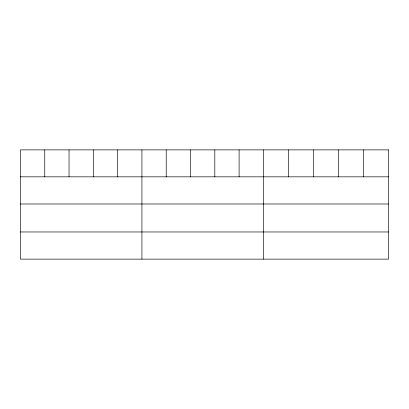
<?xml version="1.0" encoding="UTF-8"?>
<svg xmlns="http://www.w3.org/2000/svg" width="409" height="409" viewBox="0 0 409 409"><rect width="100%" height="100%" fill="white"/><g stroke="black" fill="none" stroke-linecap="round" stroke-linejoin="round"><path stroke-width="0.61" d="M20.45 176.831L388.55 176.831M20.45 203.989L388.55 203.989M20.45 231.969L388.55 231.969M363.519 149.873L363.519 176.831M338.488 149.873L338.488 176.831M313.458 149.873L313.458 176.831M288.427 149.873L288.427 176.831M263.396 149.873L263.396 259.127M239.101 149.873L239.101 176.831M214.807 149.873L214.807 176.831M190.512 149.873L190.512 176.831M166.218 149.873L166.218 176.831M141.923 149.873L141.923 259.127M117.628 149.873L117.628 176.831M93.334 149.873L93.334 176.831M69.039 149.873L69.039 176.831M44.745 149.873L44.745 176.831M388.55 149.873L20.45 149.873L20.45 259.127L388.55 259.127L388.55 149.873"/></g></svg>
